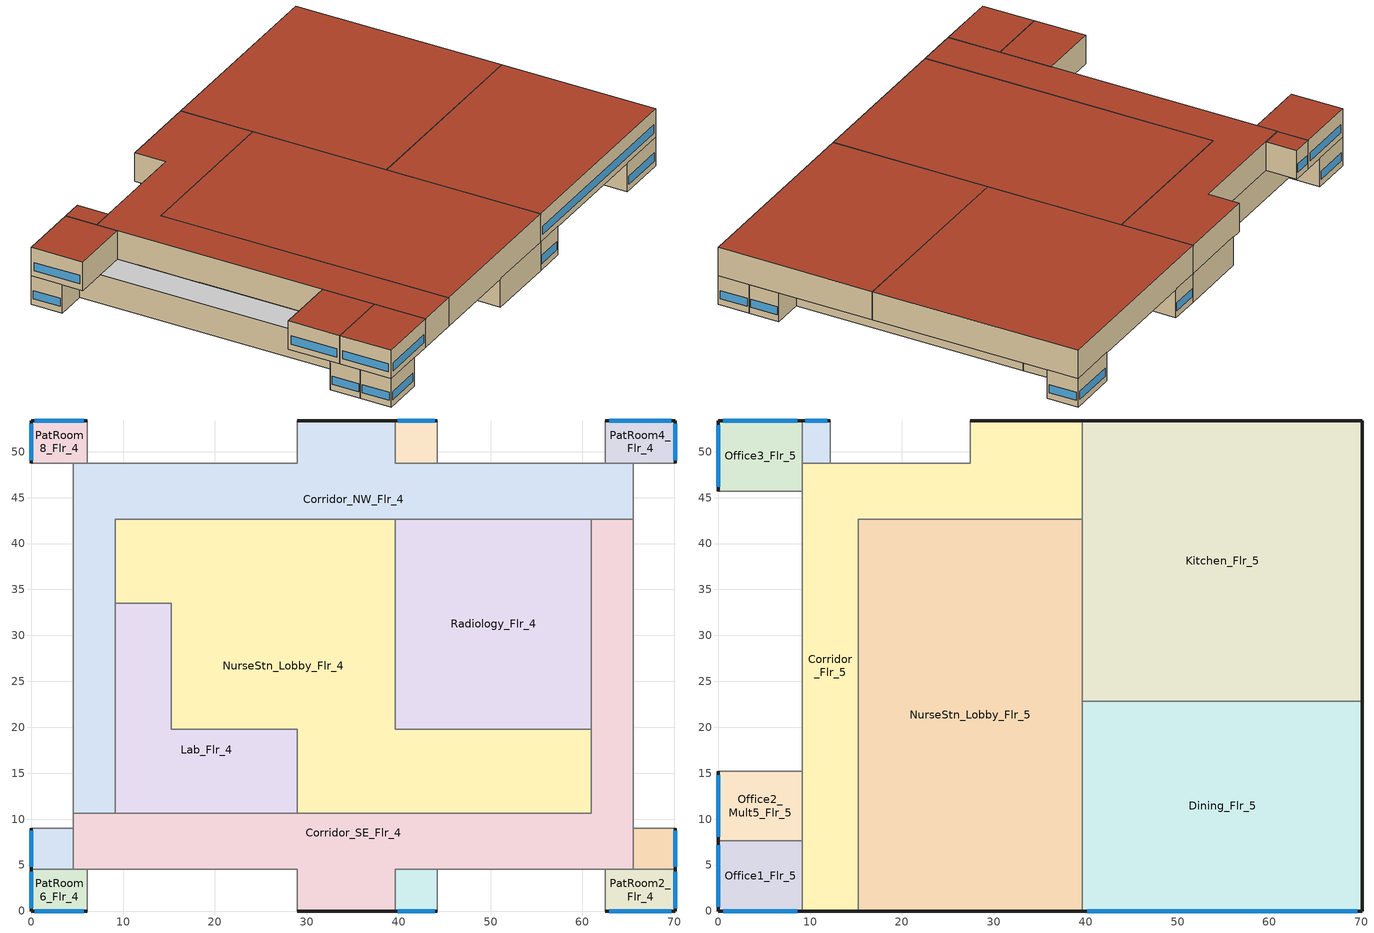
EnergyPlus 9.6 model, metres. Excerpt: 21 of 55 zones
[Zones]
Corridor_NW_Flr_4
 floor adiabatic (int_slab_floor): 39.62,53.34 39.62,48.77 65.53,48.77 65.53,42.67 9.14,42.67 9.14,10.67 4.57,10.67 4.57,48.77 28.96,48.77 28.96,53.34 z12.8
 wall outside (res_ext_wall): 39.62,53.34 28.96,53.34 z12.8:17.07
 wall to NurseStn_Lobby_Flr_4 (Air_Wall): 9.14,33.58 9.14,42.67 39.62,42.67 z12.8:17.07
 wall adiabatic (int_wall): 28.96,53.34 28.96,48.77 4.57,48.77 4.57,10.67 / 65.53,42.67 65.53,48.77 39.62,48.77 39.62,53.34 z12.8:17.07
 wall to Radiology_Flr_4 (int_wall): 39.62,42.67 60.96,42.67 z12.8:17.07
 wall to Lab_Flr_4 (int_wall): 9.14,10.67 9.14,33.58 z12.8:17.07
 wall to Corridor_SE_Flr_4 (Air_Wall): 60.96,42.67 65.53,42.67 / 4.57,10.67 9.14,10.67 z12.8:17.07
 ceiling adiabatic (int_slab_ceiling): 9.14,10.67 9.14,42.67 65.53,42.67 65.53,48.77 39.62,48.77 39.62,53.34 28.96,53.34 28.96,48.77 4.57,48.77 4.57,10.67 z17.07
Corridor_SE_Flr_4
 floor adiabatic (int_slab_floor): 65.53,42.67 65.53,4.57 39.62,4.57 39.62,0 28.96,0 28.96,4.57 4.57,4.57 4.57,10.67 60.96,10.67 60.96,42.67 z12.8
 wall outside (res_ext_wall): 28.96,0 39.62,0 z12.8:17.07
 wall adiabatic (int_wall): 39.62,0 39.62,4.57 65.53,4.57 65.53,42.67 / 4.57,10.67 4.57,4.57 28.96,4.57 28.96,0 z12.8:17.07
 wall to NurseStn_Lobby_Flr_4 (Air_Wall): 60.96,19.81 60.96,10.67 28.96,10.67 z12.8:17.07
 wall to Radiology_Flr_4 (int_wall): 60.96,42.67 60.96,19.81 z12.8:17.07
 wall to Lab_Flr_4 (int_wall): 28.96,10.67 9.14,10.67 z12.8:17.07
 ceiling adiabatic (int_slab_ceiling): 39.62,0 39.62,4.57 65.53,4.57 65.53,42.67 60.96,42.67 60.96,10.67 4.57,10.67 4.57,4.57 28.96,4.57 28.96,0 z17.07
Lab_Flr_4
 floor adiabatic (int_slab_floor): 15.24,33.53 15.24,19.81 28.96,19.81 28.96,10.67 9.14,10.67 9.14,33.53 z12.8
 wall to NurseStn_Lobby_Flr_4 (int_wall): 28.96,10.67 28.96,19.81 15.24,19.81 15.24,33.53 9.14,33.53 z12.8:17.07
 ceiling adiabatic (int_slab_ceiling): 28.96,10.67 28.96,19.81 15.24,19.81 15.24,33.53 9.14,33.53 9.14,10.67 z17.07
NurseStn_Lobby_Flr_4
 floor adiabatic (int_slab_floor): 39.62,42.67 39.62,19.81 60.96,19.81 60.96,10.67 28.96,10.67 28.96,19.81 15.24,19.81 15.24,33.53 9.14,33.53 9.14,42.67 z12.8
 wall to Radiology_Flr_4 (int_wall): 60.96,19.81 39.62,19.81 39.62,42.67 z12.8:17.07
 ceiling adiabatic (int_slab_ceiling): 60.96,10.67 60.96,19.81 39.62,19.81 39.62,42.67 9.14,42.67 9.14,33.53 15.24,33.53 15.24,19.81 28.96,19.81 28.96,10.67 z17.07
PatRoom1_Mult10_Flr_4
 floor adiabatic (int_slab_floor): 44.2,4.57 44.2,0 39.62,0 39.62,4.57 z12.8
 wall outside (res_ext_wall): 39.62,0 44.2,0 z12.8:17.07
 wall adiabatic (int_wall): 44.2,0 44.2,4.57 39.62,4.57 39.62,0 z12.8:17.07
 window (NonreseastWindow_U_0.57_SHGC_0.25): 39.9,0 43.92,0 z13.72:14.94
 ceiling adiabatic (int_slab_ceiling): 44.2,0 44.2,4.57 39.62,4.57 39.62,0 z17.07
PatRoom2_Flr_4
 floor adiabatic (int_slab_floor): 70.1,4.57 70.1,0 62.48,0 62.48,4.57 z12.8
 wall outside (res_ext_wall): 62.48,0 70.1,0 70.1,4.57 z12.8:17.07
 wall adiabatic (int_wall): 70.1,4.57 62.48,4.57 62.48,0 z12.8:17.07
 window (NonresWindow_U_0.57_SHGC_0.25): 70.1,0.27 70.1,4.3 z13.72:14.94
 window (NonreseastWindow_U_0.57_SHGC_0.25): 62.94,0 69.65,0 z13.72:14.94
 ceiling adiabatic (int_slab_ceiling): 70.1,0 70.1,4.57 62.48,4.57 62.48,0 z17.07
PatRoom3_Mult10_Flr_4
 floor adiabatic (int_slab_floor): 70.1,8.99 70.1,4.57 65.53,4.57 65.53,8.99 z12.8
 wall outside (res_ext_wall): 70.1,4.57 70.1,8.99 z12.8:17.07
 wall adiabatic (int_wall): 70.1,8.99 65.53,8.99 65.53,4.57 70.1,4.57 z12.8:17.07
 window (NonresWindow_U_0.57_SHGC_0.25): 70.1,4.84 70.1,8.73 z13.72:14.94
 ceiling adiabatic (int_slab_ceiling): 70.1,4.57 70.1,8.99 65.53,8.99 65.53,4.57 z17.07
PatRoom4_Flr_4
 floor adiabatic (int_slab_floor): 70.1,53.34 70.1,48.77 62.48,48.77 62.48,53.34 z12.8
 wall outside (res_ext_wall): 70.1,48.77 70.1,53.34 62.48,53.34 z12.8:17.07
 wall adiabatic (int_wall): 62.48,53.34 62.48,48.77 70.1,48.77 z12.8:17.07
 window (NonresWindow_U_0.57_SHGC_0.25): 70.1,49.04 70.1,53.07 / 69.65,53.34 62.94,53.34 z13.72:14.94
 ceiling adiabatic (int_slab_ceiling): 70.1,48.77 70.1,53.34 62.48,53.34 62.48,48.77 z17.07
PatRoom5_Mult10_Flr_4
 floor adiabatic (int_slab_floor): 44.2,53.34 44.2,48.77 39.62,48.77 39.62,53.34 z12.8
 wall outside (res_ext_wall): 44.2,53.34 39.62,53.34 z12.8:17.07
 wall adiabatic (int_wall): 39.62,53.34 39.62,48.77 44.2,48.77 44.2,53.34 z12.8:17.07
 window (NonresWindow_U_0.57_SHGC_0.25): 43.92,53.34 39.9,53.34 z13.72:14.94
 ceiling adiabatic (int_slab_ceiling): 44.2,48.77 44.2,53.34 39.62,53.34 39.62,48.77 z17.07
PatRoom6_Flr_4
 floor adiabatic (int_slab_floor): 6.1,4.57 6.1,0 0,0 0,4.57 z12.8
 wall outside (res_ext_wall): 0,4.57 0,0 6.1,0 z12.8:17.07
 wall adiabatic (int_wall): 6.1,0 6.1,4.57 0,4.57 z12.8:17.07
 window (NonreseastWindow_U_0.57_SHGC_0.25): 0.37,0 5.73,0 z13.72:14.94
 window (NonresWindow_U_0.57_SHGC_0.25): 0,4.3 0,0.27 z13.72:14.94
 ceiling adiabatic (int_slab_ceiling): 6.1,0 6.1,4.57 0,4.57 0,0 z17.07
PatRoom7_Mult10_Flr_4
 floor adiabatic (int_slab_floor): 4.57,8.99 4.57,4.57 0,4.57 0,8.99 z12.8
 wall outside (res_ext_wall): 0,8.99 0,4.57 z12.8:17.07
 wall adiabatic (int_wall): 0,4.57 4.57,4.57 4.57,8.99 0,8.99 z12.8:17.07
 window (NonresWindow_U_0.57_SHGC_0.25): 0,8.73 0,4.84 z13.72:14.94
 ceiling adiabatic (int_slab_ceiling): 4.57,4.57 4.57,8.99 0,8.99 0,4.57 z17.07
PatRoom8_Flr_4
 floor adiabatic (int_slab_floor): 6.1,53.34 6.1,48.77 0,48.77 0,53.34 z12.8
 wall outside (res_ext_wall): 6.1,53.34 0,53.34 0,48.77 z12.8:17.07
 wall adiabatic (int_wall): 0,48.77 6.1,48.77 6.1,53.34 z12.8:17.07
 window (NonresWindow_U_0.57_SHGC_0.25): 5.73,53.34 0.37,53.34 / 0,53.07 0,49.04 z13.72:14.94
 ceiling adiabatic (int_slab_ceiling): 6.1,48.77 6.1,53.34 0,53.34 0,48.77 z17.07
Radiology_Flr_4
 floor adiabatic (int_slab_floor): 60.96,42.67 60.96,19.81 39.62,19.81 39.62,42.67 z12.8
 ceiling adiabatic (int_slab_ceiling): 60.96,19.81 60.96,42.67 39.62,42.67 39.62,19.81 z17.07
Corridor_Flr_5
 floor adiabatic (int_slab_floor): 39.62,53.34 39.62,42.67 15.24,42.67 15.24,0 9.14,0 9.14,48.77 27.43,48.77 27.43,53.34 z17.07
 wall outside (nonres_ext_wall): 39.62,53.34 27.43,53.34 / 9.14,0 15.24,0 z17.07:21.34
 wall to NurseStn_Lobby_Flr_5 (int_wall): 15.24,0 15.24,42.67 z17.07:21.34
 wall to NurseStn_Lobby_Flr_5 (Air_Wall): 15.24,42.67 39.62,42.67 z17.07:21.34
 wall adiabatic (int_wall): 27.43,53.34 27.43,48.77 9.14,48.77 9.14,0 z17.07:21.34
 wall to Kitchen_Flr_5 (int_wall): 39.62,42.67 39.62,53.34 z17.07:21.34
 roof outside (nonres_roof): 15.24,0 15.24,42.67 39.62,42.67 39.62,53.34 27.43,53.34 27.43,48.77 9.14,48.77 9.14,0 z21.34
Dining_Flr_5
 floor adiabatic (int_slab_floor): 70.1,22.86 70.1,0 39.62,0 39.62,22.86 z17.07
 wall outside (nonres_ext_wall): 39.62,0 70.1,0 70.1,22.86 z17.07:21.34
 wall to Kitchen_Flr_5 (int_wall): 70.1,22.86 39.62,22.86 z17.07:21.34
 wall to NurseStn_Lobby_Flr_5 (int_wall): 39.62,22.86 39.62,0 z17.07:21.34
 window (NonreseastWindow_U_0.57_SHGC_0.25): 40.2,0 69.53,0 z17.98:19.2
 roof outside (nonres_roof): 70.1,0 70.1,22.86 39.62,22.86 39.62,0 z21.34
Kitchen_Flr_5
 floor adiabatic (int_slab_floor): 70.1,53.34 70.1,22.86 39.62,22.86 39.62,53.34 z17.07
 wall outside (nonres_ext_wall): 70.1,22.86 70.1,53.34 39.62,53.34 z17.07:21.34
 wall to NurseStn_Lobby_Flr_5 (int_wall): 39.62,42.67 39.62,22.86 z17.07:21.34
 roof outside (nonres_roof): 70.1,22.86 70.1,53.34 39.62,53.34 39.62,22.86 z21.34
NurseStn_Lobby_Flr_5
 floor adiabatic (int_slab_floor): 39.62,42.67 39.62,0 15.24,0 15.24,42.67 z17.07
 wall outside (nonres_ext_wall): 15.24,0 39.62,0 z17.07:21.34
 roof outside (nonres_roof): 39.62,0 39.62,42.67 15.24,42.67 15.24,0 z21.34
Office1_Flr_5
 floor adiabatic (int_slab_floor): 9.14,7.62 9.14,0 0,0 0,7.62 z17.07
 wall outside (nonres_ext_wall): 0,7.62 0,0 9.14,0 z17.07:21.34
 wall adiabatic (int_wall): 9.14,0 9.14,7.62 0,7.62 z17.07:21.34
 window (NonreseastWindow_U_0.57_SHGC_0.25): 0.55,0 8.6,0 z17.98:19.2
 window (NonresWindow_U_0.57_SHGC_0.25): 0,7.16 0,0.46 z17.98:19.2
 roof outside (nonres_roof): 9.14,0 9.14,7.62 0,7.62 0,0 z21.34
Office2_Mult5_Flr_5
 floor adiabatic (int_slab_floor): 9.14,15.24 9.14,7.62 0,7.62 0,15.24 z17.07
 wall outside (nonres_ext_wall): 0,15.24 0,7.62 z17.07:21.34
 wall adiabatic (int_wall): 0,7.62 9.14,7.62 9.14,15.24 0,15.24 z17.07:21.34
 window (NonresWindow_U_0.57_SHGC_0.25): 0,14.78 0,8.08 z17.98:19.2
 roof outside (nonres_roof): 9.14,7.62 9.14,15.24 0,15.24 0,7.62 z21.34
Office3_Flr_5
 floor adiabatic (int_slab_floor): 9.14,53.34 9.14,45.72 0,45.72 0,53.34 z17.07
 wall outside (nonres_ext_wall): 9.14,53.34 0,53.34 0,45.72 z17.07:21.34
 wall adiabatic (int_wall): 0,45.72 9.14,45.72 9.14,53.34 z17.07:21.34
 window (NonresWindow_U_0.57_SHGC_0.25): 8.6,53.34 0.55,53.34 / 0,52.88 0,46.18 z17.98:19.2
 roof outside (nonres_roof): 9.14,45.72 9.14,53.34 0,53.34 0,45.72 z21.34
Office4_Mult6_Flr_5
 floor adiabatic (int_slab_floor): 12.19,53.34 12.19,48.77 9.14,48.77 9.14,53.34 z17.07
 wall outside (nonres_ext_wall): 12.19,53.34 9.14,53.34 z17.07:21.34
 wall adiabatic (int_wall): 9.14,53.34 9.14,48.77 12.19,48.77 12.19,53.34 z17.07:21.34
 window (NonresWindow_U_0.57_SHGC_0.25): 11.88,53.34 9.45,53.34 z17.98:19.2
 roof outside (nonres_roof): 12.19,48.77 12.19,53.34 9.14,53.34 9.14,48.77 z21.34
[Building]
Hospital: North Axis {deg}=0; Terrain=City; Loads Convergence Tolerance Value {W}=0.04; Temperature Convergence Tolerance Value {deltaC}=0.2; Solar Distribution=FullInteriorAndExterior; Maximum Number of Warmup Days=25; Minimum Number of Warmup Days=6
[Site:Location]
Red Bluff: Latitude {deg}=40.15; Longitude {deg}=-122.25; Time Zone {hr}=-8; Elevation {m}=106
[SizingPeriod:DesignDay] Day of Month=21; Dry-Bulb Temperature Range Modifier Type=DefaultMultipliers; Rain Indicator=No; Snow Indicator=No; Daylight Saving Time Indicator=No; Begin Environment Reset Mode=FullResetAtBeginEnvironment
Name | Month | Day Type | Maximum Dry-Bulb Temperature {C} | Daily Dry-Bulb Temperature Range {deltaC} | Humidity Condition Type | Wetbulb or DewPoint at Maximum Dry-Bulb {C} | Barometric Pressure {Pa} | Wind Speed {m/s} | Wind Direction {deg} | Solar Model Indicator | ASHRAE Clear Sky Optical Depth for Beam Irradiance (taub) | ASHRAE Clear Sky Optical Depth for Diffuse Irradiance (taud) | Sky Clearness | Enthalpy at Maximum Dry-Bulb {J/kg}
El Paso International Ap  Ut Ann Clg .4% Condns DB=>MWB | 7 | SummerDesignDay | 38.1 | 13 | Wetbulb | 18.1 | 87865 | 3.9 | 280 | ASHRAETau | 0.605 | 1.547
El Paso International Ap  Ut Ann Htg 99.6% Condns DB | 12 | WinterDesignDay | -5.2 | 0 | Wetbulb | -5.2 | 87865 | 2.2 | 20 | ASHRAEClearSky |  |  | 0
Red Bluff Ann Clg .4% Condns DB=>MWB | 7 | SummerDesignDay | 40.6 | 16.9 | Wetbulb | 20.9 | 100058 | 3.9 | 150 | ASHRAETau | 0.364 | 2.504
Red Bluff Ann Clg .4% Condns DP=>MDB | 7 | SummerDesignDay | 27.7 | 16.9 | Dewpoint | 18.7 | 100058 | 3.9 | 150 | ASHRAETau | 0.364 | 2.504
Red Bluff Ann Clg .4% Condns Enth=>MDB | 7 | SummerDesignDay | 35.9 | 16.9 | Enthalpy |  | 100058 | 3.9 | 150 | ASHRAETau | 0.364 | 2.504 |  | 67200
Red Bluff Ann Clg .4% Condns WB=>MDB | 7 | SummerDesignDay | 35.7 | 16.9 | Wetbulb | 22.7 | 100058 | 3.9 | 150 | ASHRAETau | 0.364 | 2.504
Red Bluff Ann Htg 99.6% Condns DB | 12 | WinterDesignDay | -1.1 | 0 | Wetbulb | -1.1 | 100058 | 2.3 | 320 | ASHRAEClearSky |  |  | 0
Red Bluff Ann Htg Wind 99.6% Condns WS=>MCDB | 12 | WinterDesignDay | 11.3 | 0 | Wetbulb | 11.3 | 100058 | 15.6 | 320 | ASHRAEClearSky |  |  | 0
Red Bluff Ann Hum_n 99.6% Condns DP=>MCDB | 12 | WinterDesignDay | 10.8 | 0 | Dewpoint | -9.9 | 100058 | 2.3 | 320 | ASHRAEClearSky |  |  | 0
[Material] Thermal Absorptance=0.9; Solar Absorptance=0.7
Name | Roughness | Thickness {m} | Conductivity {W/m-K} | Density {kg/m3} | Specific Heat {J/kg-K} | Visible Absorptance
100mm Normalweight concrete floor | MediumRough | 0.1016 | 2.31 | 2322 | 832 | 0.7
200mm Normalweight concrete wall | MediumRough | 0.2032 | 2.31 | 2322 | 832 | 0.7
F08 Metal surface | Smooth | 0.0008 | 45.28 | 7824 | 500 | 0.7
F13 Built-up roofing | Rough | 0.0095 | 0.16 | 1120 | 1460 | 0.7
G01 13mm gypsum board | Smooth | 0.0127 | 0.16 | 800 | 1090 | 0.5
Std Wood 6inch | MediumSmooth | 0.15 | 0.12 | 540 | 1210 | 0.7
[Material:NoMass] Thermal Absorptance=0.9; Solar Absorptance=0.7
Name | Roughness | Thermal Resistance {m2-K/W} | Visible Absorptance
Air_Wall_Material | Rough | 0.207949 | 0.7
CP02 CARPET PAD | VeryRough | 0.21648 | 0.8
Nonres_Exterior_Wall_Insulation | MediumSmooth | 0.849259 | 0.7
Nonres_Roof_Insulation | MediumSmooth | 2.59864 | 0.7
Res_Exterior_Wall_Insulation | MediumSmooth | 1.11476 | 0.7
[WindowMaterial:SimpleGlazingSystem] U-Factor {W/m2-K}=3.23661; Solar Heat Gain Coefficient=0.25; Visible Transmittance=0.25
Nonres East Glazing Layer; Nonres Window Glazing Layer
[Construction]
Air_Wall: Air_Wall_Material
InteriorFurnishings: Std Wood 6inch
int_slab_ceiling: CP02 CARPET PAD, 100mm Normalweight concrete floor
int_slab_floor: 100mm Normalweight concrete floor, CP02 CARPET PAD
int_wall: G01 13mm gypsum board, G01 13mm gypsum board
NonreseastWindow_U_0.57_SHGC_0.25: Nonres East Glazing Layer
NonresWindow_U_0.57_SHGC_0.25: Nonres Window Glazing Layer
nonres_ext_wall: 200mm Normalweight concrete wall, Nonres_Exterior_Wall_Insulation, G01 13mm gypsum board
nonres_roof: F13 Built-up roofing, Nonres_Roof_Insulation, F08 Metal surface
res_ext_wall: 200mm Normalweight concrete wall, Res_Exterior_Wall_Insulation, G01 13mm gypsum board
[Zone] Ceiling Height {m}=4.2683; Part of Total Floor Area=Yes
Name | Multiplier | Volume {m3}
Corridor_Flr_5 | 1 | 2141.32
Corridor_NW_Flr_4; Corridor_SE_Flr_4 | 1 | 2418.88
Dining_Flr_5 | 1 | 2974.04
Kitchen_Flr_5 | 1 | 3965.37
Lab_Flr_4 | 1 | 1129.43
NurseStn_Lobby_Flr_4 | 1 | 3866.22
NurseStn_Lobby_Flr_5 | 1 | 4441.23
Office1_Flr_5 | 1 | 297.5
Office2_Mult5_Flr_5 | 5 | 297.41
Office3_Flr_5 | 1 | 297.41
Office4_Mult6_Flr_5 | 6 | 59.5
PatRoom1_Mult10_Flr_4; PatRoom5_Mult10_Flr_4 | 10 | 89.21
PatRoom2_Flr_4; PatRoom4_Flr_4 | 1 | 148.71
PatRoom3_Mult10_Flr_4; PatRoom7_Mult10_Flr_4 | 10 | 86.26
PatRoom6_Flr_4; PatRoom8_Flr_4 | 1 | 118.96
Radiology_Flr_4 | 1 | 2081.82
[InternalMass] Construction=InteriorFurnishings
Name | Zone or ZoneList | Surface Area {m2}
Corridor_Flr_5_InternalMass_1 | Corridor_Flr_5 | 1003.35
Corridor_NW_Flr_4_InternalMass_1 | Corridor_NW_Flr_4 | 1133.42
Corridor_SE_Flr_4_InternalMass_1 | Corridor_SE_Flr_4 | 1133.42
Dining_Flr_5_InternalMass_1 | Dining_Flr_5 | 1393.55
Kitchen_Flr_5_InternalMass_1 | Kitchen_Flr_5 | 1858.06
Lab_Flr_4_InternalMass_1 | Lab_Flr_4 | 529.5473
NurseStn_Lobby_Flr_4_InternalMass_1 | NurseStn_Lobby_Flr_4 | 1811.61
NurseStn_Lobby_Flr_5_InternalMass_1 | NurseStn_Lobby_Flr_5 | 2081.03
Office1_Flr_5_InternalMass_1 | Office1_Flr_5 | 139.3911
Office2_Mult5_Flr_5_InternalMass_1 | Office2_Mult5_Flr_5 | 139.3546
Office3_Flr_5_InternalMass_1 | Office3_Flr_5 | 139.3546
Office4_Mult6_Flr_5_InternalMass_1 | Office4_Mult6_Flr_5 | 27.8709
PatRoom1_Mult10_Flr_4_InternalMass_1 | PatRoom1_Mult10_Flr_4 | 41.8064
PatRoom2_Flr_4_InternalMass_1 | PatRoom2_Flr_4 | 69.6773
PatRoom3_Mult10_Flr_4_InternalMass_1 | PatRoom3_Mult10_Flr_4 | 40.4165
PatRoom4_Flr_4_InternalMass_1 | PatRoom4_Flr_4 | 69.6773
PatRoom5_Mult10_Flr_4_InternalMass_1 | PatRoom5_Mult10_Flr_4 | 41.8064
PatRoom6_Flr_4_InternalMass_1 | PatRoom6_Flr_4 | 55.7418
PatRoom7_Mult10_Flr_4_InternalMass_1 | PatRoom7_Mult10_Flr_4 | 40.4165
PatRoom8_Flr_4_InternalMass_1 | PatRoom8_Flr_4 | 55.7418
Radiology_Flr_4_InternalMass_1 | Radiology_Flr_4 | 975.4819
[People] Number of People Calculation Method=People; Fraction Radiant=0.3; Activity Level Schedule=ACTIVITY_SCH; Enable ASHRAE 55 Comfort Warnings=No; Mean Radiant Temperature Calculation Type=ZoneAveraged; Work Efficiency Schedule=WORK_EFF_SCH; Clothing Insulation Schedule=CLOTHING_SCH; Air Velocity Schedule=AIR_VELO_SCH; Thermal Comfort Model Type 1=FANGER
Name | Zone or ZoneList or Space or SpaceList | Number of People Schedule | Number of People
Corridor_Flr_5 | Corridor_Flr_5 | BLDG_OCC_EXTD_SCH | 5.3981
Corridor_NW_Flr_4 | Corridor_NW_Flr_4 | BLDG_OCC_EXTD_SCH | 6.0978
Corridor_SE_Flr_4 | Corridor_SE_Flr_4 | BLDG_OCC_EXTD_SCH | 6.0978
Dining_Flr_5 | Dining_Flr_5 | BLDG_OCC_EXTD_SCH | 74.9725
Kitchen_Flr_5 | Kitchen_Flr_5 | BLDG_OCC_EXTD_SCH | 49.9818
Lab_Flr_4 | Lab_Flr_4 | BLDG_OCC_SCH | 14.2446
NurseStn_Lobby_Flr_4 | NurseStn_Lobby_Flr_4 | BLDG_OCC_EXTD_SCH | 12.9952
NurseStn_Lobby_Flr_5 | NurseStn_Lobby_Flr_5 | BLDG_OCC_SCH | 14.9279
Office1_Flr_5 | Office1_Flr_5 | BLDG_OCC_SCH | 5.2498
Office2_Mult5_Flr_5 | Office2_Mult5_Flr_5 | BLDG_OCC_SCH | 5.2483
Office3_Flr_5 | Office3_Flr_5 | BLDG_OCC_SCH | 5.2483
Office4_Mult6_Flr_5 | Office4_Mult6_Flr_5 | BLDG_OCC_SCH | 1.05
PatRoom1_Mult10_Flr_4 | PatRoom1_Mult10_Flr_4 | BLDG_OCC_EXTD_SCH | 1.1244
PatRoom2_Flr_4 | PatRoom2_Flr_4 | BLDG_OCC_EXTD_SCH | 1.8744
PatRoom3_Mult10_Flr_4 | PatRoom3_Mult10_Flr_4 | BLDG_OCC_EXTD_SCH | 1.0873
PatRoom4_Flr_4 | PatRoom4_Flr_4 | BLDG_OCC_EXTD_SCH | 1.8744
PatRoom5_Mult10_Flr_4 | PatRoom5_Mult10_Flr_4 | BLDG_OCC_EXTD_SCH | 1.1244
PatRoom6_Flr_4 | PatRoom6_Flr_4 | BLDG_OCC_EXTD_SCH | 1.4994
PatRoom7_Mult10_Flr_4 | PatRoom7_Mult10_Flr_4 | BLDG_OCC_EXTD_SCH | 1.0873
PatRoom8_Flr_4 | PatRoom8_Flr_4 | BLDG_OCC_EXTD_SCH | 1.4994
Radiology_Flr_4 | Radiology_Flr_4 | BLDG_OCC_SCH | 26.2404
[Lights] Design Level Calculation Method=Watts/Area; Return Air Fraction=0; Fraction Radiant=0.7; Fraction Visible=0.2; Fraction Replaceable=1; Return Air Fraction Calculated from Plenum Temperature=No
Name | Zone or ZoneList or Space or SpaceList | Schedule | Watts per Zone Floor Area {W/m2}
Corridor_Flr_5_Lights | Corridor_Flr_5 | BLDG_LIGHT_CORRIDOR_SCH | 10.7639
Corridor_NW_Flr_4_Lights | Corridor_NW_Flr_4 | BLDG_LIGHT_CORRIDOR_SCH | 10.7639
Corridor_SE_Flr_4_Lights | Corridor_SE_Flr_4 | BLDG_LIGHT_CORRIDOR_SCH | 10.7639
Dining_Flr_5_Lights | Dining_Flr_5 | BLDG_LIGHT_EXTD_SCH | 9.68752
Kitchen_Flr_5_Lights | Kitchen_Flr_5 | BLDG_LIGHT_EXTD_SCH | 12.9167
Lab_Flr_4_Lights | Lab_Flr_4 | BLDG_LIGHT_SCH | 15.0695
NurseStn_Lobby_Flr_4_Lights | NurseStn_Lobby_Flr_4 | BLDG_LIGHT_NURSEFLR234_SCH | 12.7014
NurseStn_Lobby_Flr_5_Lights | NurseStn_Lobby_Flr_5 | BLDG_LIGHT_LOBBYFLR5_SCH | 12.7014
Office1_Flr_5_Lights | Office1_Flr_5 | BLDG_LIGHT_OFFICE_SCH | 10.7639
Office2_Mult5_Flr_5_Lights | Office2_Mult5_Flr_5 | BLDG_LIGHT_OFFICE_SCH | 10.7639
Office3_Flr_5_Lights | Office3_Flr_5 | BLDG_LIGHT_OFFICE_SCH | 10.7639
Office4_Mult6_Flr_5_Lights | Office4_Mult6_Flr_5 | BLDG_LIGHT_OFFICE_SCH | 10.7639
PatRoom1_Mult10_Flr_4_Lights | PatRoom1_Mult10_Flr_4 | BLDG_LIGHT_EXTD_SCH | 7.53474
PatRoom2_Flr_4_Lights | PatRoom2_Flr_4 | BLDG_LIGHT_EXTD_SCH | 7.53474
PatRoom3_Mult10_Flr_4_Lights | PatRoom3_Mult10_Flr_4 | BLDG_LIGHT_EXTD_SCH | 7.53474
PatRoom4_Flr_4_Lights | PatRoom4_Flr_4 | BLDG_LIGHT_EXTD_SCH | 7.53474
PatRoom5_Mult10_Flr_4_Lights | PatRoom5_Mult10_Flr_4 | BLDG_LIGHT_EXTD_SCH | 7.53474
PatRoom6_Flr_4_Lights | PatRoom6_Flr_4 | BLDG_LIGHT_EXTD_SCH | 7.53474
PatRoom7_Mult10_Flr_4_Lights | PatRoom7_Mult10_Flr_4 | BLDG_LIGHT_EXTD_SCH | 7.53474
PatRoom8_Flr_4_Lights | PatRoom8_Flr_4 | BLDG_LIGHT_EXTD_SCH | 7.53474
Radiology_Flr_4_Lights | Radiology_Flr_4 | BLDG_LIGHT_RADIOLOGY_SCH | 4.30556
[ElectricEquipment] Design Level Calculation Method=EquipmentLevel; Fraction Latent=0; Fraction Lost=0
Name | Zone or ZoneList or Space or SpaceList | Schedule | Design Level {W} | Fraction Radiant
Dining_Flr_5_MiscPlug_Equip | Dining_Flr_5 | BLDG_EQUIP_EXTD_SCH | 7497.28 | 0.5
Kitchen_Flr_5_MiscPlug_Equip | Kitchen_Flr_5 | BLDG_EQUIP_EXTD_SCH | 74972.8 | 0.5
Kitchen_Flr_5_Reach-in-Freezer | Kitchen_Flr_5 | ALWAYS_ON | 1031.83 | 0.25
Kitchen_Flr_5_Reach-in-Refrigerator | Kitchen_Flr_5 | ALWAYS_ON | 1277.5 | 0.25
Lab_Flr_4_MiscPlug_Equip | Lab_Flr_4 | BLDG_EQUIP_SCH | 11395.9 | 0.5
NurseStn_Lobby_Flr_4_MiscPlug_Equip | NurseStn_Lobby_Flr_4 | BLDG_EQUIP_EXTD_SCH | 10136 | 0.5
NurseStn_Lobby_Flr_5_MiscPlug_Equip | NurseStn_Lobby_Flr_5 | BLDG_EQUIP_SCH | 11643.4 | 0.5
Office1_Flr_5_MiscPlug_Equip | Office1_Flr_5 | BLDG_EQUIP_SCH | 749.9243 | 0.5
Office2_Mult5_Flr_5_MiscPlug_Equip | Office2_Mult5_Flr_5 | BLDG_EQUIP_SCH | 749.7275 | 0.5
Office3_Flr_5_MiscPlug_Equip | Office3_Flr_5 | BLDG_EQUIP_SCH | 749.7275 | 0.5
Office4_Mult6_Flr_5_MiscPlug_Equip | Office4_Mult6_Flr_5 | BLDG_EQUIP_SCH | 149.9455 | 0.5
PatRoom1_Mult10_Flr_4_MiscPlug_Equip | PatRoom1_Mult10_Flr_4 | BLDG_EQUIP_EXTD_SCH | 449.8365 | 0.5
PatRoom2_Flr_4_MiscPlug_Equip | PatRoom2_Flr_4 | BLDG_EQUIP_EXTD_SCH | 749.7275 | 0.5
PatRoom3_Mult10_Flr_4_MiscPlug_Equip | PatRoom3_Mult10_Flr_4 | BLDG_EQUIP_EXTD_SCH | 434.8813 | 0.5
PatRoom4_Flr_4_MiscPlug_Equip | PatRoom4_Flr_4 | BLDG_EQUIP_EXTD_SCH | 749.7275 | 0.5
PatRoom5_Mult10_Flr_4_MiscPlug_Equip | PatRoom5_Mult10_Flr_4 | BLDG_EQUIP_EXTD_SCH | 449.8365 | 0.5
PatRoom6_Flr_4_MiscPlug_Equip | PatRoom6_Flr_4 | BLDG_EQUIP_EXTD_SCH | 599.782 | 0.5
PatRoom7_Mult10_Flr_4_MiscPlug_Equip | PatRoom7_Mult10_Flr_4 | BLDG_EQUIP_EXTD_SCH | 434.8813 | 0.5
PatRoom8_Flr_4_MiscPlug_Equip | PatRoom8_Flr_4 | BLDG_EQUIP_EXTD_SCH | 599.782 | 0.5
Radiology_Flr_4_MiscPlug_Equip | Radiology_Flr_4 | BLDG_EQUIP_SCH | 52499.9 | 0.5
[ZoneInfiltration:DesignFlowRate] Schedule=INFIL_SCH_PNNL; Design Flow Rate Calculation Method=Flow/ExteriorArea; Constant Term Coefficient=0; Temperature Term Coefficient=0; Velocity Term Coefficient=0.224; Velocity Squared Term Coefficient=0
Name | Zone or ZoneList | Flow per Exterior Surface Area {m3/s-m2}
Corridor_Flr_5_Infiltration | Corridor_Flr_5 | 0.000137848
Corridor_NW_Flr_4_Infiltration | Corridor_NW_Flr_4 | 0.00102413
Corridor_SE_Flr_4_Infiltration | Corridor_SE_Flr_4 | 0.00102413
Dining_Flr_5_Infiltration | Dining_Flr_5 | 0.000252243
Kitchen_Flr_5_Infiltration | Kitchen_Flr_5 | 0.000224079
Lab_Flr_4_Infiltration | Lab_Flr_4 | 0.00102413
NurseStn_Lobby_Flr_4_Infiltration | NurseStn_Lobby_Flr_4 | 0.00102413
NurseStn_Lobby_Flr_5_Infiltration | NurseStn_Lobby_Flr_5 | 9.30932e-05
Office1_Flr_5_Infiltration | Office1_Flr_5 | 0.000518823
Office2_Mult5_Flr_5_Infiltration | Office2_Mult5_Flr_5 | 0.000325878
Office3_Flr_5_Infiltration | Office3_Flr_5 | 0.000518823
Office4_Mult6_Flr_5_Infiltration | Office4_Mult6_Flr_5 | 0.000494347
PatRoom1_Mult10_Flr_4_Infiltration | PatRoom1_Mult10_Flr_4 | 0.00102413
PatRoom2_Flr_4_Infiltration | PatRoom2_Flr_4 | 0.00102413
PatRoom3_Mult10_Flr_4_Infiltration | PatRoom3_Mult10_Flr_4 | 0.00102413
PatRoom4_Flr_4_Infiltration | PatRoom4_Flr_4 | 0.00102413
PatRoom5_Mult10_Flr_4_Infiltration | PatRoom5_Mult10_Flr_4 | 0.00102413
PatRoom6_Flr_4_Infiltration | PatRoom6_Flr_4 | 0.00102413
PatRoom7_Mult10_Flr_4_Infiltration | PatRoom7_Mult10_Flr_4 | 0.00102413
PatRoom8_Flr_4_Infiltration | PatRoom8_Flr_4 | 0.00102413
Radiology_Flr_4_Infiltration | Radiology_Flr_4 | 0.00102413
[GasEquipment]
Kitchen_Flr_5_MiscPlugGas_Equip: Zone or ZoneList or Space or SpaceList=Kitchen_Flr_5; Schedule=BLDG_EQUIP_EXTD_SCH; Design Level Calculation Method=EquipmentLevel; Design Level {W}=149946; Fraction Latent=0; Fraction Radiant=0.5; Fraction Lost=0
[Exterior:Lights]
Exterior_Lights: Schedule=Exterior_Lgt_ALWAYS_ON; Design Level {W}=16636; Control Option=AstronomicalClock
[Exterior:FuelEquipment] Fuel Use Type=Electricity
Name | Schedule | Design Level {W}
Elevators | BLDG_ELEVATORS | 162963
Elevators_Lights_Fan | ELEV_LIGHT_FAN_SCH_24_7 | 1295.2
[EnergyManagementSystem:Program]
ICU_Main: IF ICU_Humidifier_Status > 0; SET ICU_ExtraElecHeatC_Status = 1; SET ICU_ExtraElecHeatC_SP = ICU_AfterHumidifier_Temp + 1.4; ELSE; SET ICU_ExtraElecHeatC_Status = 0; SET ICU_ExtraElecHeatC_SP = NULL; ENDIF; IF T_OA < 10 && ICU_FanMassFlow>0; SET HeatGain = 0 * (ICU_FanDesignMass/1.2) *2118; SET FlowRate = (ICU_FanMassFlow/1.2)*2118; SET ICU_PreheatDeltaT = HeatGain/(1.08*FlowRate); SET ICU_ExtraWaterHeatC_Status = 1; SET ICU_ExtraWaterHeatC_SP = ICU_AfterElecHeatC_Temp + ICU_PreheatDeltaT; ELSE; SET ICU_ExtraWaterHeatC_Status = 0; SET ICU_ExtraWaterHeatC_SP = NULL; ENDIF
LABS_Main: IF LABS_Humidifier_Status > 0; SET LABS_ExtraElecHeatC_Status = 1; SET LABS_ExtraElecHeatC_SP = LABS_AfterHumidifier_Temp + 1.4; ELSE; SET LABS_ExtraElecHeatC_Status = 0; SET LABS_ExtraElecHeatC_SP = NULL; ENDIF; IF T_OA < 10 && LABS_FanMassFlow>0; SET HeatGain = 0 * (LABS_FanDesignMass/1.2) *2118; SET FlowRate = (LABS_FanMassFlow/1.2)*2118; SET LABS_PreheatDeltaT = HeatGain/(1.08*FlowRate); SET LABS_ExtraWaterHeatC_Status = 1; SET LABS_ExtraWaterHeatC_SP = LABS_AfterElecHeatC_Temp + LABS_PreheatDeltaT; ELSE; SET LABS_ExtraWaterHeatC_Status = 0; SET LABS_ExtraWaterHeatC_SP = NULL; ENDIF
OR_Main: IF OR_Humidifier_Status > 0; SET OR_ExtraElecHeatC_Status = 1; SET OR_ExtraElecHeatC_SP = OR_AfterHumidifier_Temp + 1.4; ELSE; SET OR_ExtraElecHeatC_Status = 0; SET OR_ExtraElecHeatC_SP = NULL; ENDIF; IF T_OA < 10 && OR_FanMassFlow>0; SET HeatGain = 0 * (OR_FanDesignMass/1.2) *2118; SET FlowRate = (OR_FanMassFlow/1.2)*2118; SET OR_PreheatDeltaT = HeatGain/(1.08*FlowRate); SET OR_ExtraWaterHeatC_Status = 1; SET OR_ExtraWaterHeatC_SP = OR_AfterElecHeatC_Temp + OR_PreheatDeltaT; ELSE; SET OR_ExtraWaterHeatC_Status = 0; SET OR_ExtraWaterHeatC_SP = NULL; ENDIF
Patrms_Main: IF Patrms_Humidifier_Status > 0; SET Patrms_ExtraElecHeatC_Status = 1; SET Patrms_ExtraElecHeatC_SP = Patrms_AfterHumidifier_Temp + 1.4; ELSE; SET Patrms_ExtraElecHeatC_Status = 0; SET Patrms_ExtraElecHeatC_SP = NULL; ENDIF; IF T_OA < 10 && Patrms_FanMassFlow>0; SET HeatGain = 0 * (Patrms_FanDesignMass/1.2) *2118; SET FlowRate = (Patrms_FanMassFlow/1.2)*2118; SET Patrms_PreheatDeltaT = HeatGain/(1.08*FlowRate); SET Patrms_ExtraWaterHeatC_Status = 1; SET Patrms_ExtraWaterHeatC_SP = Patrms_AfterElecHeatC_Temp + Patrms_PreheatDeltaT; ELSE; SET Patrms_ExtraWaterHeatC_Status = 0; SET Patrms_ExtraWaterHeatC_SP = NULL; ENDIF
SetBoilerCurve: IF BoilerPLR >= PLRx; IF BoilerType == 1; SET BoilerCurve = 0.975 + 0.305*BoilerPLR - 0.527*(BoilerPLR^2) + 0.249*(BoilerPLR^3); ELSE; SET BoilerCurve = 0.907 + 0.320*BoilerPLR - 0.420*(BoilerPLR^2) + 0.193*(BoilerPLR^3); ENDIF; ELSE; IF BoilerPLR == 0; SET BoilerCurve = NULL; ELSE; IF BoilerPLR <0.05; SET BoilerCurve = (0.05/(0.05 + SkinLossRate)) * (Ecx/EtRated); ELSE; SET BoilerCurve = (BoilerPLR/(BoilerPLR + SkinLossRate)) * (Ecx/EtRated); ENDIF; ENDIF; ENDIF
SetBoilerPar: SET CapRated =  783725.65; SET EtRated =  0.7925; SET CapRated = (CapRated *3.412)/1000; SET SkinLossRate = 0.02; SET BoilerType = 2; IF BoilerType  == 1; IF CapRated >10000; SET PLRx = 0.2; ELSEIF CapRated >5000; SET PLRx = 0.25; ELSEIF CapRated >1000; SET PLRx = 0.33; ELSE; SET BoilerType = 2; SET PLRx = 0.2; ENDIF; ELSE; SET PLRx = 0.2; ENDIF; IF BoilerType == 1; SET CurveX = 0.975 + 0.305 * PLRx - 0.527 * (PLRx^2) + 0.249 * (PLRx^3); ELSE; SET CurveX = 0.907 + 0.320 * PLRx - 0.420 * (PLRx^2) + 0.193 * (PLRx^3); ENDIF; SET LoadX = CapRated * PLRx; SET Etx = CurveX * EtRated; SET InputEx = LoadX/Etx; SET SkinEx = CapRated * SkinLossRate; SET Ecx = (LoadX + SkinEx)/InputEx
Transformer_Load_Prog: SET Wired_LTG = Facility_Int_LTG*0.022
[EnergyManagementSystem:ProgramCallingManager]
BoilerCurveManager: InsideHVACSystemIterationLoop; SetBoilerCurve
BoilerParManager: BeginNewEnvironment; SetBoilerPar
ER_Main_Manager: InsideHVACSystemIterationLoop; ER_Main
ICU_Main_Manager: InsideHVACSystemIterationLoop; ICU_Main
LABS_Main_Manager: InsideHVACSystemIterationLoop; LABS_Main
OR_Main_Manager: InsideHVACSystemIterationLoop; OR_Main
Patrms_Main_Manager: InsideHVACSystemIterationLoop; Patrms_Main
Transformer_Load_Prog_Manager: AfterPredictorAfterHVACManagers; Transformer_Load_Prog
[EnergyManagementSystem:OutputVariable]
Name | EMS Variable | Type of Data in Variable | Update Frequency | Units
ER_ExtraElecHeatC_SP | ER_ExtraElecHeatC_SP | Averaged | SystemTimeStep
ER_ExtraElecHeatC_Status | ER_ExtraElecHeatC_Status | Averaged | SystemTimeStep
ER_ExtraWaterHeatC_SP | ER_ExtraWaterHeatC_SP | Averaged | SystemTimeStep
ER_ExtraWaterHeatC_Status | ER_ExtraWaterHeatC_Status | Averaged | SystemTimeStep
ER_PreheatDeltaT | ER_PreheatDeltaT | Averaged | SystemTimeStep
ICU_ExtraElecHeatC_SP | ICU_ExtraElecHeatC_SP | Averaged | SystemTimeStep
ICU_ExtraElecHeatC_Status | ICU_ExtraElecHeatC_Status | Averaged | SystemTimeStep
ICU_ExtraWaterHeatC_SP | ICU_ExtraWaterHeatC_SP | Averaged | SystemTimeStep
ICU_ExtraWaterHeatC_Status | ICU_ExtraWaterHeatC_Status | Averaged | SystemTimeStep
ICU_PreheatDeltaT | ICU_PreheatDeltaT | Averaged | SystemTimeStep
LABS_ExtraElecHeatC_SP | LABS_ExtraElecHeatC_SP | Averaged | SystemTimeStep
LABS_ExtraElecHeatC_Status | LABS_ExtraElecHeatC_Status | Averaged | SystemTimeStep
LABS_ExtraWaterHeatC_SP | LABS_ExtraWaterHeatC_SP | Averaged | SystemTimeStep
LABS_ExtraWaterHeatC_Status | LABS_ExtraWaterHeatC_Status | Averaged | SystemTimeStep
LABS_PreheatDeltaT | LABS_PreheatDeltaT | Averaged | SystemTimeStep
OR_ExtraElecHeatC_SP | OR_ExtraElecHeatC_SP | Averaged | SystemTimeStep
OR_ExtraElecHeatC_Status | OR_ExtraElecHeatC_Status | Averaged | SystemTimeStep
OR_ExtraWaterHeatC_SP | OR_ExtraWaterHeatC_SP | Averaged | SystemTimeStep
OR_ExtraWaterHeatC_Status | OR_ExtraWaterHeatC_Status | Averaged | SystemTimeStep
OR_PreheatDeltaT | OR_PreheatDeltaT | Averaged | SystemTimeStep
Patrms_ExtraElecHeatC_SP | Patrms_ExtraElecHeatC_SP | Averaged | SystemTimeStep
Patrms_ExtraElecHeatC_Status | Patrms_ExtraElecHeatC_Status | Averaged | SystemTimeStep
Patrms_ExtraWaterHeatC_SP | Patrms_ExtraWaterHeatC_SP | Averaged | SystemTimeStep
Patrms_ExtraWaterHeatC_Status | Patrms_ExtraWaterHeatC_Status | Averaged | SystemTimeStep
Patrms_PreheatDeltaT | Patrms_PreheatDeltaT | Averaged | SystemTimeStep
Wired_LTG | Wired_LTG | Summed | ZoneTimeStep | J
[Schedule:Compact]
BLDG_OCC_SCH: Through: 12/31, For: Weekdays, Until: 07:00, 0, Until: 08:00, 0.1, Until: 09:00, 0.5, Until: 17:00, 0.8, Until: 18:00, 0.5, Until: 20:00, 0.3, Until: 22:00, 0.2, Until: 24:00, 0, For: SummerDesignDay, Until: 24:00, 1, For: WinterDesignDay, Until: 24:00, 0, For: Saturday, Until: 07:00, 0, Until: 08:00, 0.1, Until: 09:00, 0.3, Until: 17:00, 0.4, Until: 19:00, 0.1, Until: 24:00, 0, For: Sunday Holidays AllOtherDays, Until: 08:00, 0, Until: 16:00, 0.05, Until: 24:00, 0
ACTIVITY_SCH: Through: 12/31, For: AllDays, Until: 24:00, 120
WORK_EFF_SCH: Through: 12/31, For: AllDays, Until: 24:00, 0
CLOTHING_SCH: Through: 04/30, For: AllDays, Until: 24:00, 1, Through: 09/30, For: AllDays, Until: 24:00, 0.5, Through: 12/31, For: AllDays, Until: 24:00, 1
AIR_VELO_SCH: Through: 12/31, For: AllDays, Until: 24:00, 0.2
BLDG_EQUIP_SCH: Through: 12/31, For: Weekdays, Until: 07:00, 0.4, Until: 08:00, 0.7, Until: 16:00, 0.9, Until: 22:00, 0.6, Until: 23:00, 0.6, Until: 24:00, 0.4, For: SummerDesignDay, Until: 24:00, 1, For: WinterDesignDay, Until: 24:00, 0, For: Saturday, Until: 07:00, 0.4, Until: 08:00, 0.5, Until: 18:00, 0.65, Until: 24:00, 0.4, For: Sunday Holidays AllOtherDays, Until: 08:00, 0.3, Until: 16:00, 0.4, Until: 24:00, 0.3
BLDG_OCC_EXTD_SCH: Through: 12/31, For: Weekdays, Until: 07:00, 0.4, Until: 08:00, 0.5, Until: 09:00, 0.6, Until: 17:00, 0.8, Until: 18:00, 0.6, Until: 20:00, 0.5, Until: 24:00, 0.4, For: SummerDesignDay, Until: 24:00, 1, For: WinterDesignDay, Until: 24:00, 0, For: Saturday, Until: 07:00, 0.4, Until: 08:00, 0.5, Until: 17:00, 0.6, Until: 19:00, 0.5, Until: 24:00, 0.4, For: Sunday Holidays AllOtherDays, Until: 08:00, 0.4, Until: 16:00, 0.6, Until: 24:00, 0.4
BLDG_LIGHT_CORRIDOR_SCH; BLDG_LIGHT_EXTD_SCH; BLDG_LIGHT_NURSEFLR234_SCH: Through: 12/31, For: Weekdays, Until: 8:00, 0.5, Until: 16:00, 0.9, Until: 24:00, 0.5, For: SummerDesignDay, Until: 24:00, 1, For: WinterDesignDay, Until: 24:00, 0, For: Saturday, Until: 8:00, 0.5, Until: 18:00, 0.8, Until: 24:00, 0.5, For: Sunday Holidays AllOtherDays, Until: 8:00, 0.5, Until: 16:00, 0.7, Until: 24:00, 0.5
BLDG_EQUIP_EXTD_SCH: Through: 12/31, For: Weekdays, Until: 07:00, 0.4, Until: 08:00, 0.7, Until: 16:00, 0.9, Until: 23:00, 0.6, Until: 24:00, 0.4, For: SummerDesignDay, Until: 24:00, 1, For: WinterDesignDay, Until: 24:00, 0, For: Saturday, Until: 07:00, 0.4, Until: 08:00, 0.5, Until: 18:00, 0.65, Until: 24:00, 0.4, For: Sunday Holidays AllOtherDays, Until: 08:00, 0.4, Until: 16:00, 0.6, Until: 24:00, 0.4
ALWAYS_ON; ELEV_LIGHT_FAN_SCH_24_7; Exterior_Lgt_ALWAYS_ON: Through: 12/31, For: AllDays, Until: 24:00, 1
BLDG_LIGHT_SCH; BLDG_LIGHT_LOBBYFLR5_SCH; BLDG_LIGHT_OFFICE_SCH; BLDG_LIGHT_RADIOLOGY_SCH: Through: 12/31, For: Weekdays, Until: 7:00, 0.1, Until: 8:00, 0.5, Until: 16:00, 0.9, Until: 23:00, 0.3, Until: 24:00, 0.1, For: SummerDesignDay, Until: 24:00, 1, For: WinterDesignDay, Until: 24:00, 0, For: Saturday, Until: 7:00, 0.1, Until: 8:00, 0.2, Until: 18:00, 0.4, Until: 24:00, 0.1, For: Sunday Holidays AllOtherDays, Until: 8:00, 0.05, Until: 16:00, 0.1, Until: 24:00, 0.05
BLDG_ELEVATORS: Through: 12/31, For: SummerDesignDay, Until: 24:00, 1, For: WinterDesignDay, Until: 24:00, 0.2, For: Weekdays, Until: 07:00, 0.2, Until: 08:00, 0.5, Until: 09:00, 0.75, Until: 10:00, 1, Until: 11:00, 1, Until: 12:00, 1, Until: 13:00, 0.75, Until: 14:00, 1, Until: 15:00, 1, Until: 16:00, 1, Until: 17:00, 1, Until: 18:00, 1, Until: 19:00, 0.52, Until: 20:00, 0.52, Until: 21:00, 0.52, Until: 22:00, 0.28, Until: 24:00, 0.2, For: Saturday, Until: 07:00, 0.2, Until: 08:00, 0.4, Until: 09:00, 0.46, Until: 10:00, 0.7, Until: 11:00, 0.7, Until: 12:00, 0.7, Until: 13:00, 0.51, Until: 14:00, 0.51, Until: 15:00, 0.51, Until: 16:00, 0.51, Until: 17:00, 0.51, Until: 18:00, 0.25, Until: 24:00, 0.2, For: AllOtherDays, Until: 08:00, 0.2, Until: 16:00, 0.4, Until: 24:00, 0.2
INFIL_SCH_PNNL: Through: 12/31, For: Weekdays SummerDesignDay, Until: 24:00, 0.25, For: Saturday WinterDesignDay, Until: 24:00, 0.25, For: Sunday Holidays AllOtherDays, Until: 24:00, 0.25
